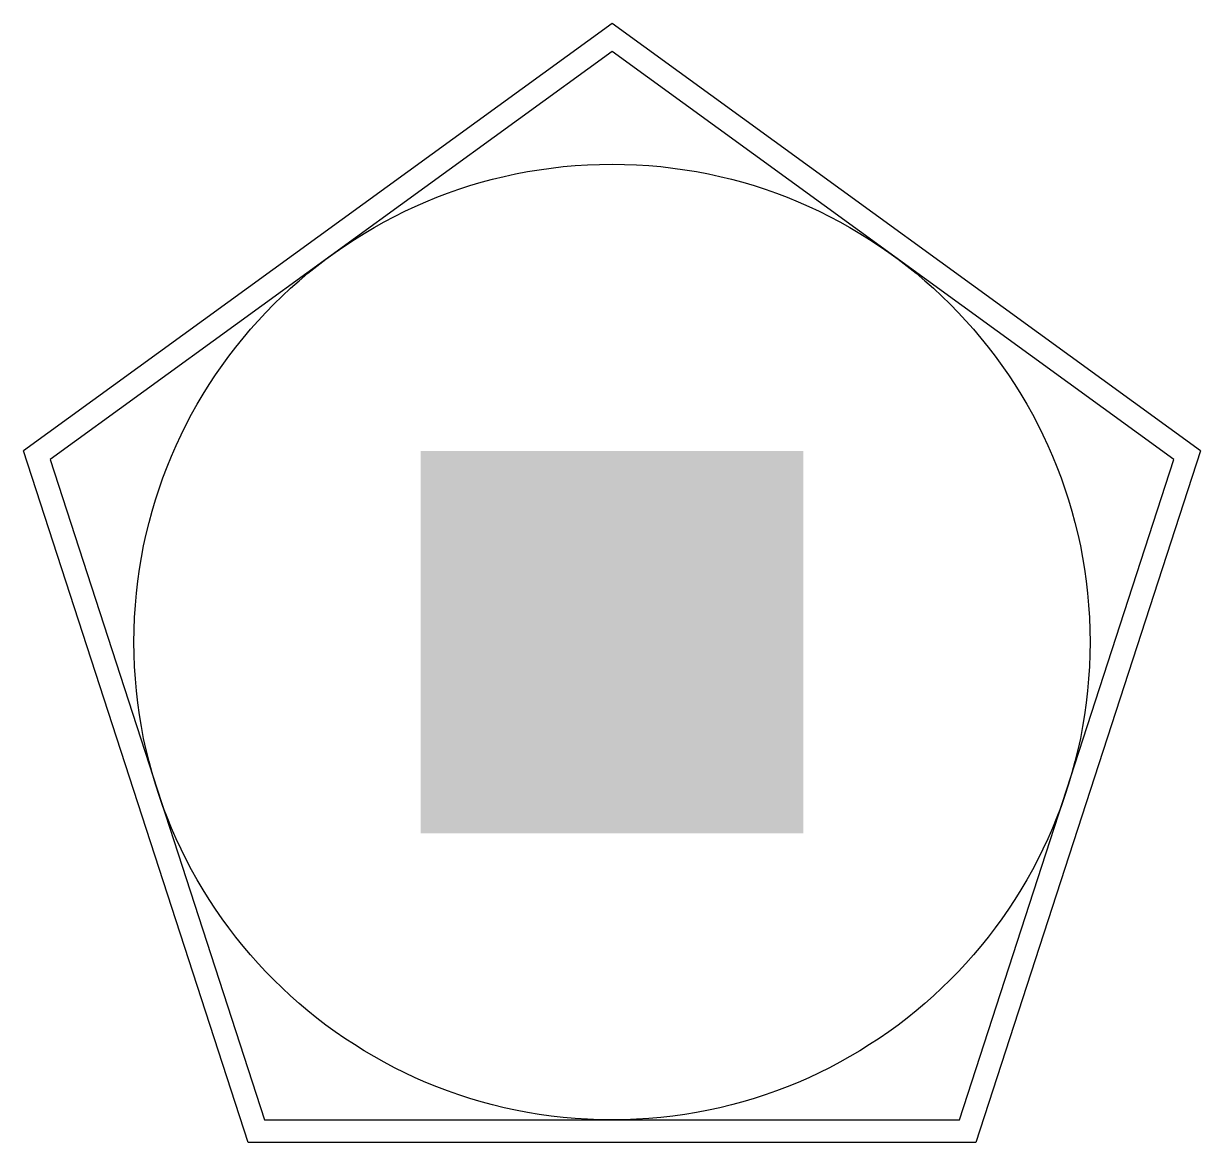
# Model space of a CAD drawing. Header units: feet. Extents: x -0.62 to 0.62, y -0.52 to 0.65.
import ezdxf

# ---------------------------------------------------------------- set-up
doc = ezdxf.new("R2010")
doc.units = ezdxf.units.FT
doc.header["$MEASUREMENT"] = 0
doc.layers.add('3DFACE', color=7, linetype='Continuous')

msp = doc.modelspace()

# ---------------------------------------------------------------- linework, layer by layer
at = {"elevation": 1.0001}
msp.add_lwpolyline([(0.3633, -0.5), (0.5878, 0.191), (0, 0.618), (-0.5878, 0.191), (-0.3633, -0.5)], close=True, dxfattribs=at)
at = {"const_width": 0.2, "elevation": 1.0001}
msp.add_lwpolyline([(-0.1, 0.1), (-0.1, -0.1), (0.1, -0.1), (0.1, 0.1)], close=True, dxfattribs=at)
msp.add_circle((0, 0, 1.0001), 0.5)
at = {"layer": '3DFACE'}
for points, invisible_edges in [([(0, 0.6472, 1), (-0.6155, 0.2, 1), (0.6155, 0.2, 1)], 2), ([(0.6155, 0.2, 1), (0.3804, -0.5236, 1), (-0.3804, -0.5236, 1), (-0.6155, 0.2, 1)], 8)]:
    msp.add_3dface(points, dxfattribs=dict(at, invisible_edges=invisible_edges))
at = {"layer": 'Defpoints'}
msp.add_point((0, 0), dxfattribs=at)

doc.saveas('drawing.dxf')
